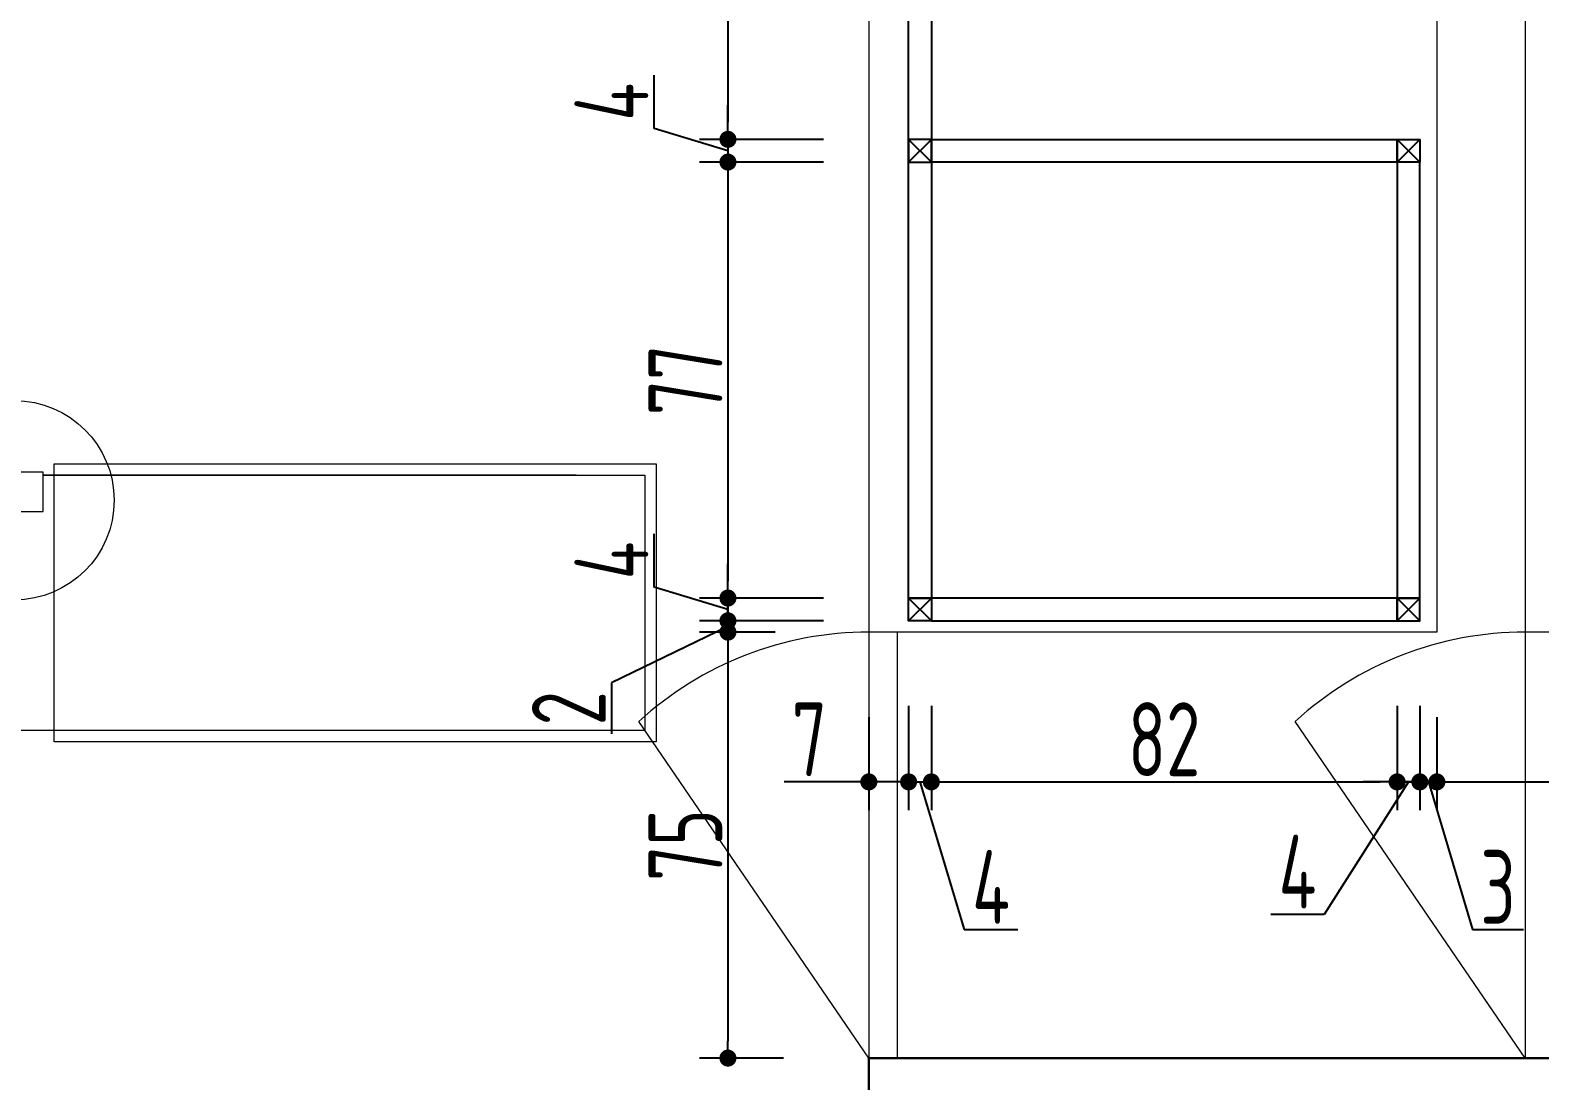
# Model space of a CAD drawing. Header units: millimetres. Extents: x 5429406 to 5440208, y -620941 to -619789.
# Drawn here: x 5431161.6 to 5431427.3, y -620683.9 to -620498.9 of the extents above; entities that cross this region are included whole.
import ezdxf

# ---------------------------------------------------------------- set-up
doc = ezdxf.new("R2010")
doc.units = ezdxf.units.MM
doc.header["$LTSCALE"] = 0.05
doc.header["$PDMODE"] = 3
for name, color, linetype, lineweight in [('A-ALÇIPAN', 30, 'Continuous', 30), ('TEFRIS', 251, 'Continuous', 9), ('tefriş', 45, 'Continuous', 18)]:
    doc.layers.add(name, color=color, linetype=linetype, lineweight=lineweight)
doc.layers.add('Kıtc-002 Çizgi', color=7, linetype='Continuous')
doc.layers.add('Kıtc-040 Detay', color=7, linetype='Continuous')
doc.styles.add('DIM', font='dim', dxfattribs={"width": 0.8})
doc.dimstyles.new('mcv100 OLCU', dxfattribs={"dimtxt": 13, "dimasz": 3, "dimexe": 5, "dimexo": 15, "dimgap": 1, "dimtad": 1, "dimdec": 0, "dimzin": 9, "dimtxsty": 'DIM', "dimblk": 'DOT', "dimcen": 2.5, "dimclrd": 256, "dimclre": 256, "dimclrt": 256, "dimadec": 1, "dimazin": 1, "dimtfac": 1, "dimtdec": 0, "dimtmove": 0, "dimatfit": 3, "dimldrblk": 'DOT', "dimfxl": 1, "dimlwd": -1, "dimlwe": -1, "dimarcsym": 0})

# ---------------------------------------------------------------- blocks, each defined once
blk = doc.blocks.new('A$C14D17327')
at = {"layer": 'Kıtc-002 Çizgi', "color": 1, "elevation": 0}
blk.add_lwpolyline([(0, 4), (4, 4), (4, 0), (0, 0)], close=True, dxfattribs=at)
for points in [[(0, 4), (4, 0)], [(0, 0), (4, 4)]]:
    blk.add_lwpolyline(points, dxfattribs=at)
blk = doc.blocks.new('_DOT')
at = {"color": 0, "linetype": 'ByBlock'}
blk.add_line((-0.5, 0), (-1, 0), dxfattribs=at)
at = {"linetype": 'ByBlock', "const_width": 0.5}
blk.add_lwpolyline([(-0.25, 0, 1), (0.25, 0, 1)], format="xyb", close=True, dxfattribs=at)
blk = doc.blocks.new('*D186')
at = {"transparency": 16777216}
for p, q in [((5431301.21, -620424.1), (5431279.4, -620424.1)), ((5431284.4, -620427.1), (5431284.4, -620515.1)), ((5431301.21, -620518.1), (5431279.4, -620518.1))]:
    blk.add_line(p, q, dxfattribs=at)
at = {"layer": 'Defpoints', "color": 0, "transparency": 16777216}
for p in [(5431316.21, -620424.1), (5431284.4, -620518.1), (5431316.21, -620518.1)]:
    blk.add_point(p, dxfattribs=at)
at = {"transparency": 16777216, "xscale": 3, "yscale": 3, "zscale": 3}
for p, rotation in [((5431284.4, -620424.1), 90), ((5431284.4, -620518.1), 270)]:
    blk.add_blockref('_DOT', p, dxfattribs=dict(at, rotation=rotation))
at = {"transparency": 16777216, "insert": (5431276.9, -620471.1), "char_height": 13, "attachment_point": 5, "rotation": 90, "style": 'DIM'}
blk.add_mtext('94', dxfattribs=at)
blk = doc.blocks.new('*D187')
at = {"transparency": 16777216}
for p, q in [((5431271.4, -620516.2), (5431271.4, -620506.78)), ((5431284.4, -620515.1), (5431284.4, -620512.1)), ((5431284.4, -620520.1), (5431271.4, -620516.2)), ((5431301.21, -620518.1), (5431279.4, -620518.1)), ((5431284.4, -620518.1), (5431284.4, -620522.1)), ((5431284.4, -620518.1), (5431284.4, -620522.1)), ((5431301.21, -620522.1), (5431279.4, -620522.1)), ((5431284.4, -620525.1), (5431284.4, -620528.1))]:
    blk.add_line(p, q, dxfattribs=at)
at = {"layer": 'Defpoints', "color": 0, "transparency": 16777216}
for p in [(5431316.21, -620518.1), (5431284.4, -620522.1), (5431316.21, -620522.1)]:
    blk.add_point(p, dxfattribs=at)
at = {"transparency": 16777216, "xscale": 3, "yscale": 3, "zscale": 3}
for p, rotation in [((5431284.4, -620518.1), 270), ((5431284.4, -620522.1), 90)]:
    blk.add_blockref('_DOT', p, dxfattribs=dict(at, rotation=rotation))
at = {"transparency": 16777216, "insert": (5431263.9, -620511.49), "char_height": 13, "attachment_point": 5, "rotation": 90, "style": 'DIM'}
blk.add_mtext('4', dxfattribs=at)
blk = doc.blocks.new('*D188')
at = {"transparency": 16777216}
for p, q in [((5431301.21, -620522.1), (5431279.4, -620522.1)), ((5431284.4, -620525.1), (5431284.4, -620595.86)), ((5431301.21, -620598.86), (5431279.4, -620598.86))]:
    blk.add_line(p, q, dxfattribs=at)
at = {"layer": 'Defpoints', "color": 0, "transparency": 16777216}
for p in [(5431316.21, -620522.1), (5431284.4, -620598.86), (5431316.21, -620598.86, -245.25)]:
    blk.add_point(p, dxfattribs=at)
at = {"transparency": 16777216, "xscale": 3, "yscale": 3, "zscale": 3}
for p, rotation in [((5431284.4, -620522.1), 90), ((5431284.4, -620598.86), 270)]:
    blk.add_blockref('_DOT', p, dxfattribs=dict(at, rotation=rotation))
at = {"transparency": 16777216, "insert": (5431276.9, -620560.48), "char_height": 13, "attachment_point": 5, "rotation": 90, "style": 'DIM'}
blk.add_mtext('77', dxfattribs=at)
blk = doc.blocks.new('*D189')
at = {"transparency": 16777216}
for p, q in [((5431271.4, -620596.96), (5431271.4, -620587.53)), ((5431284.4, -620595.86), (5431284.4, -620592.86)), ((5431284.4, -620600.86), (5431271.4, -620596.96)), ((5431301.21, -620598.86), (5431279.4, -620598.86)), ((5431284.4, -620598.86), (5431284.4, -620602.86)), ((5431284.4, -620598.86), (5431284.4, -620602.86)), ((5431301.21, -620602.86), (5431279.4, -620602.86)), ((5431284.4, -620605.86), (5431284.4, -620608.86))]:
    blk.add_line(p, q, dxfattribs=at)
at = {"layer": 'Defpoints', "color": 0, "transparency": 16777216}
for p in [(5431316.21, -620598.86, -245.25), (5431284.4, -620602.86), (5431316.21, -620602.86, -245.25)]:
    blk.add_point(p, dxfattribs=at)
at = {"transparency": 16777216, "xscale": 3, "yscale": 3, "zscale": 3}
for p, rotation in [((5431284.4, -620598.86), 270), ((5431284.4, -620602.86), 90)]:
    blk.add_blockref('_DOT', p, dxfattribs=dict(at, rotation=rotation))
at = {"transparency": 16777216, "insert": (5431263.9, -620592.25), "char_height": 13, "attachment_point": 5, "rotation": 90, "style": 'DIM'}
blk.add_mtext('4', dxfattribs=at)
blk = doc.blocks.new('*D190')
at = {"transparency": 16777216}
for p, q in [((5431284.4, -620599.86), (5431284.4, -620596.86)), ((5431301.21, -620602.86), (5431279.4, -620602.86)), ((5431284.4, -620602.86), (5431284.4, -620604.86)), ((5431284.4, -620602.86), (5431284.4, -620604.86)), ((5431284.4, -620603.86), (5431263.9, -620613.8)), ((5431292.7, -620604.86), (5431279.4, -620604.86)), ((5431284.4, -620607.86), (5431284.4, -620610.86)), ((5431263.9, -620613.8), (5431263.9, -620622.74))]:
    blk.add_line(p, q, dxfattribs=at)
at = {"layer": 'Defpoints', "color": 0, "transparency": 16777216}
for p in [(5431316.21, -620602.86, -245.25), (5431284.4, -620604.86), (5431307.7, -620604.86, -245.25)]:
    blk.add_point(p, dxfattribs=at)
at = {"transparency": 16777216, "xscale": 3, "yscale": 3, "zscale": 3}
for p, rotation in [((5431284.4, -620602.86), 270), ((5431284.4, -620604.86), 90)]:
    blk.add_blockref('_DOT', p, dxfattribs=dict(at, rotation=rotation))
at = {"transparency": 16777216, "insert": (5431256.4, -620618.27), "char_height": 13, "attachment_point": 5, "rotation": 90, "style": 'DIM'}
blk.add_mtext('2', dxfattribs=at)
blk = doc.blocks.new('*D191')
at = {"transparency": 16777216}
for p, q in [((5431292.7, -620604.86), (5431279.4, -620604.86)), ((5431284.4, -620607.86), (5431284.4, -620676.86)), ((5431294.21, -620679.86), (5431279.4, -620679.86))]:
    blk.add_line(p, q, dxfattribs=at)
at = {"layer": 'Defpoints', "color": 0, "transparency": 16777216}
for p in [(5431307.7, -620604.86, -245.25), (5431284.4, -620679.86), (5431309.21, -620679.86, -245.25)]:
    blk.add_point(p, dxfattribs=at)
at = {"transparency": 16777216, "xscale": 3, "yscale": 3, "zscale": 3}
for p, rotation in [((5431284.4, -620604.86), 90), ((5431284.4, -620679.86), 270)]:
    blk.add_blockref('_DOT', p, dxfattribs=dict(at, rotation=rotation))
at = {"transparency": 16777216, "insert": (5431276.9, -620642.36), "char_height": 13, "attachment_point": 5, "rotation": 90, "style": 'DIM'}
blk.add_mtext('75', dxfattribs=at)
blk = doc.blocks.new('*D192')
at = {"transparency": 16777216}
for p, q in [((5431316.21, -620617.86), (5431316.21, -620636.23)), ((5431309.21, -620619.86), (5431309.21, -620636.23)), ((5431306.21, -620631.23), (5431294.27, -620631.23)), ((5431316.21, -620631.23), (5431309.21, -620631.23)), ((5431319.21, -620631.23), (5431322.21, -620631.23))]:
    blk.add_line(p, q, dxfattribs=at)
at = {"layer": 'Defpoints', "color": 0, "transparency": 16777216}
for p in [(5431316.21, -620602.86, -245.25), (5431309.21, -620604.86, -245.25), (5431316.21, -620631.23)]:
    blk.add_point(p, dxfattribs=at)
at = {"transparency": 16777216, "xscale": 3, "yscale": 3, "zscale": 3}
blk.add_blockref('_DOT', (5431309.21, -620631.23), dxfattribs=at)
at = {"transparency": 16777216, "xscale": 3, "yscale": 3, "zscale": 3, "rotation": 180}
blk.add_blockref('_DOT', (5431316.21, -620631.23), dxfattribs=at)
at = {"transparency": 16777216, "insert": (5431298.74, -620623.73), "char_height": 13, "attachment_point": 5, "style": 'DIM'}
blk.add_mtext('7', dxfattribs=at)
blk = doc.blocks.new('*D193')
at = {"transparency": 16777216}
for p, q in [((5431316.21, -620617.86), (5431316.21, -620636.23)), ((5431320.21, -620617.86), (5431320.21, -620636.23)), ((5431313.21, -620631.23), (5431310.21, -620631.23)), ((5431316.21, -620631.23), (5431320.21, -620631.23)), ((5431316.21, -620631.23), (5431320.21, -620631.23)), ((5431318.21, -620631.23), (5431326.01, -620657.23)), ((5431323.21, -620631.23), (5431326.21, -620631.23)), ((5431326.01, -620657.23), (5431335.43, -620657.23))]:
    blk.add_line(p, q, dxfattribs=at)
at = {"layer": 'Defpoints', "color": 0, "transparency": 16777216}
for p in [(5431316.21, -620602.86, -245.25), (5431320.21, -620602.86, -245.25), (5431320.21, -620631.23)]:
    blk.add_point(p, dxfattribs=at)
at = {"transparency": 16777216, "xscale": 3, "yscale": 3, "zscale": 3}
blk.add_blockref('_DOT', (5431316.21, -620631.23), dxfattribs=at)
at = {"transparency": 16777216, "xscale": 3, "yscale": 3, "zscale": 3, "rotation": 180}
blk.add_blockref('_DOT', (5431320.21, -620631.23), dxfattribs=at)
at = {"transparency": 16777216, "insert": (5431330.72, -620649.73), "char_height": 13, "attachment_point": 5, "style": 'DIM'}
blk.add_mtext('4', dxfattribs=at)
blk = doc.blocks.new('*D194')
at = {"transparency": 16777216}
for p, q in [((5431320.21, -620617.86), (5431320.21, -620636.23)), ((5431402.21, -620617.86), (5431402.21, -620636.23)), ((5431323.21, -620631.23), (5431399.21, -620631.23))]:
    blk.add_line(p, q, dxfattribs=at)
at = {"layer": 'Defpoints', "color": 0, "transparency": 16777216}
for p in [(5431320.21, -620602.86, -245.25), (5431402.21, -620602.86, -245.25), (5431402.21, -620631.23)]:
    blk.add_point(p, dxfattribs=at)
at = {"transparency": 16777216, "xscale": 3, "yscale": 3, "zscale": 3, "rotation": 180}
blk.add_blockref('_DOT', (5431320.21, -620631.23), dxfattribs=at)
at = {"transparency": 16777216, "xscale": 3, "yscale": 3, "zscale": 3}
blk.add_blockref('_DOT', (5431402.21, -620631.23), dxfattribs=at)
at = {"transparency": 16777216, "insert": (5431361.21, -620623.73), "char_height": 13, "attachment_point": 5, "style": 'DIM'}
blk.add_mtext('82', dxfattribs=at)
blk = doc.blocks.new('*D195')
at = {"transparency": 16777216}
for p, q in [((5431402.21, -620617.86), (5431402.21, -620636.23)), ((5431406.21, -620617.86), (5431406.21, -620636.23)), ((5431404.21, -620631.23), (5431389.38, -620654.55)), ((5431399.21, -620631.23), (5431396.21, -620631.23)), ((5431402.21, -620631.23), (5431406.21, -620631.23)), ((5431402.21, -620631.23), (5431406.21, -620631.23)), ((5431409.21, -620631.23), (5431412.21, -620631.23)), ((5431389.38, -620654.55), (5431379.96, -620654.55))]:
    blk.add_line(p, q, dxfattribs=at)
at = {"layer": 'Defpoints', "color": 0, "transparency": 16777216}
for p in [(5431402.21, -620602.86, -245.25), (5431406.21, -620602.86, -245.25), (5431406.21, -620631.23)]:
    blk.add_point(p, dxfattribs=at)
at = {"transparency": 16777216, "xscale": 3, "yscale": 3, "zscale": 3}
blk.add_blockref('_DOT', (5431402.21, -620631.23), dxfattribs=at)
at = {"transparency": 16777216, "xscale": 3, "yscale": 3, "zscale": 3, "rotation": 180}
blk.add_blockref('_DOT', (5431406.21, -620631.23), dxfattribs=at)
at = {"transparency": 16777216, "insert": (5431384.67, -620647.05), "char_height": 13, "attachment_point": 5, "style": 'DIM'}
blk.add_mtext('4', dxfattribs=at)
blk = doc.blocks.new('*D196')
at = {"transparency": 16777216}
for p, q in [((5431406.21, -620617.86), (5431406.21, -620636.23)), ((5431409.21, -620619.86), (5431409.21, -620636.23)), ((5431403.21, -620631.23), (5431400.21, -620631.23)), ((5431406.21, -620631.23), (5431409.21, -620631.23)), ((5431406.21, -620631.23), (5431409.21, -620631.23)), ((5431407.71, -620631.23), (5431415.51, -620657.23)), ((5431412.21, -620631.23), (5431415.21, -620631.23)), ((5431415.51, -620657.23), (5431424.44, -620657.23))]:
    blk.add_line(p, q, dxfattribs=at)
at = {"layer": 'Defpoints', "color": 0, "transparency": 16777216}
for p in [(5431406.21, -620602.86, -245.25), (5431409.21, -620604.86, -245.25), (5431409.21, -620631.23)]:
    blk.add_point(p, dxfattribs=at)
at = {"transparency": 16777216, "xscale": 3, "yscale": 3, "zscale": 3}
blk.add_blockref('_DOT', (5431406.21, -620631.23), dxfattribs=at)
at = {"transparency": 16777216, "xscale": 3, "yscale": 3, "zscale": 3, "rotation": 180}
blk.add_blockref('_DOT', (5431409.21, -620631.23), dxfattribs=at)
at = {"transparency": 16777216, "insert": (5431419.97, -620649.73), "char_height": 13, "attachment_point": 5, "style": 'DIM'}
blk.add_mtext('3', dxfattribs=at)
blk = doc.blocks.new('*D197')
at = {"transparency": 16777216}
for p, q in [((5431489.21, -620617.86), (5431489.21, -620636.23)), ((5431409.21, -620619.86), (5431409.21, -620636.23)), ((5431412.21, -620631.23), (5431486.21, -620631.23))]:
    blk.add_line(p, q, dxfattribs=at)
at = {"layer": 'Defpoints', "color": 0, "transparency": 16777216}
for p in [(5431489.21, -620602.86, -245.25), (5431409.21, -620604.86, -245.25), (5431489.21, -620631.23)]:
    blk.add_point(p, dxfattribs=at)
at = {"transparency": 16777216, "xscale": 3, "yscale": 3, "zscale": 3, "rotation": 180}
blk.add_blockref('_DOT', (5431409.21, -620631.23), dxfattribs=at)
at = {"transparency": 16777216, "xscale": 3, "yscale": 3, "zscale": 3}
blk.add_blockref('_DOT', (5431489.21, -620631.23), dxfattribs=at)
at = {"transparency": 16777216, "insert": (5431449.21, -620623.73), "char_height": 13, "attachment_point": 5, "style": 'DIM'}
blk.add_mtext('80', dxfattribs=at)

msp = doc.modelspace()

# ---------------------------------------------------------------- linework, layer by layer
at = {"layer": 'A-ALÇIPAN', "transparency": 33554541, "elevation": -245.25}
msp.add_lwpolyline([(5431559.21, -620669.86), (5431559.21, -620669.86), (5431559.21, -620679.86), (5431309.21, -620679.86), (5431309.21, -620798.84)], dxfattribs=at)
at = {"layer": 'Kıtc-002 Çizgi', "color": 1, "elevation": -245.25}
for points in [[(5431320.21, -620598.86), (5431316.21, -620598.86), (5431316.21, -620069.86), (5431320.21, -620069.86)], [(5431402.21, -620598.86), (5431406.21, -620598.86), (5431406.21, -620522.1), (5431402.21, -620522.1)], [(5431320.21, -620602.86), (5431402.21, -620602.86), (5431402.21, -620598.86), (5431320.21, -620598.86)]]:
    msp.add_lwpolyline(points, close=True, dxfattribs=at)
at = {"layer": 'Kıtc-002 Çizgi', "color": 1}
msp.add_lwpolyline([(5431320.21, -620518.1), (5431402.21, -620518.1), (5431402.21, -620522.1), (5431320.21, -620522.1)], close=True, dxfattribs=at)
at = {"layer": 'TEFRIS', "linetype": 'ByBlock', "transparency": 33554541}
for p, q in [((5431257.67, -620577.2, -245.25), (5431163.84, -620577.2, -245.25)), ((5431257.67, -620622.2, -245.25), (5430817.67, -620622.2, -245.25))]:
    msp.add_line(p, q, dxfattribs=at)
at = {"layer": 'TEFRIS', "linetype": 'ByBlock', "transparency": 33554541, "elevation": -245.25}
msp.add_lwpolyline([(5431163.84, -620576.7), (5431153.84, -620576.7), (5431153.84, -620583.65), (5431163.84, -620583.65)], close=True, dxfattribs=at)
msp.add_lwpolyline([(5431163.84, -620577.2), (5431269.79, -620577.2), (5431269.79, -620622.2), (5430911.79, -620622.2)], dxfattribs=at)
at = {"layer": 'tefriş', "transparency": 33554541}
for p, q in [((5431309.21, -620063.86, -245.25), (5431309.21, -620604.86, -245.25)), ((5431409.21, -620063.86, -245.25), (5431409.21, -620604.86, -245.25)), ((5431424.77, -620063.86, -245.25), (5431424.77, -620604.86, -245.25)), ((5431409.21, -620604.86, -245.25), (5431309.21, -620604.86, -245.25)), ((5431524.77, -620604.86, -245.25), (5431424.77, -620604.86, -245.25)), ((5431309.21, -620679.86, -245.25), (5431268.72, -620620.58, -245.25)), ((5431424.77, -620679.86, -245.25), (5431384.29, -620620.58, -245.25)), ((5431269.79, -620622.2, -245.25), (5431255.79, -620622.2, -245.25))]:
    msp.add_line(p, q, dxfattribs=at)
at = {"layer": 'tefriş', "linetype": 'ByBlock', "transparency": 33554541}
for p, q in [((5431309.21, -620604.86, -245.25), (5431309.21, -620679.86, -245.25)), ((5431314.21, -620604.86, -245.25), (5431314.21, -620679.86, -245.25)), ((5431424.77, -620604.86, -245.25), (5431424.77, -620679.86, -245.25))]:
    msp.add_line(p, q, dxfattribs=at)
at = {"layer": 'tefriş', "linetype": 'ByBlock', "transparency": 33554541, "elevation": -245.25}
msp.add_lwpolyline([(5431165.79, -620575.2), (5431271.79, -620575.2), (5431271.79, -620624.2), (5431165.79, -620624.2)], close=True, dxfattribs=at)
at = {"layer": 'tefriş', "linetype": 'ByBlock', "transparency": 33554541}
msp.add_circle((5431158.79, -620581.65, -245.25), 17.55, dxfattribs=at)
at = {"layer": 'tefriş', "transparency": 33554541}
for centre in [(5431309.21, -620664.86, -245.25), (5431424.77, -620664.86, -245.25)]:
    msp.add_arc(centre, 60, 90, 132.4331, dxfattribs=at)

# ---------------------------------------------------------------- block references
at = {"layer": 'Kıtc-040 Detay', "xscale": -1, "rotation": 180}
msp.add_blockref('A$C14D17327', (5431316.21, -620518.1, 0), dxfattribs=at)
at = {"layer": 'Kıtc-040 Detay', "rotation": 180}
msp.add_blockref('A$C14D17327', (5431406.21, -620518.1, 0), dxfattribs=at)
at = {"layer": 'Kıtc-040 Detay'}
msp.add_blockref('A$C14D17327', (5431316.21, -620602.86, -245.25), dxfattribs=at)
at = {"layer": 'Kıtc-040 Detay', "xscale": -1}
msp.add_blockref('A$C14D17327', (5431406.21, -620602.86, -245.25), dxfattribs=at)

# ---------------------------------------------------------------- dimensions: what is measured, and where the dimension line sits
for base, p1, p2, picture, middle in [((5431284.4, -620518.1), (5431316.21, -620424.1), (5431316.21, -620518.1), '*D186', (5431276.9, -620471.1)), ((5431284.4, -620522.1), (5431316.21, -620518.1), (5431316.21, -620522.1), '*D187', (5431263.9, -620515.2)), ((5431284.4, -620598.86), (5431316.21, -620522.1), (5431316.21, -620598.86, -245.25), '*D188', (5431276.9, -620560.48)), ((5431284.4, -620602.86), (5431316.21, -620598.86, -245.25), (5431316.21, -620602.86, -245.25), '*D189', (5431263.9, -620595.96)), ((5431284.4, -620679.86), (5431307.7, -620604.86, -245.25), (5431309.21, -620679.86, -245.25), '*D191', (5431276.9, -620642.36))]:
    dim = msp.add_linear_dim(base=base, p1=p1, p2=p2, angle=90, dimstyle='mcv100 OLCU', override={"dimtmove": 1})
    dim.commit()
    dim.dimension.update_dxf_attribs({"geometry": picture, "text_midpoint": middle})
dim = msp.add_linear_dim(base=(5431284.4, -620604.86), p1=(5431316.21, -620602.86, -245.25), p2=(5431307.7, -620604.86, -245.25), angle=90, dimstyle='mcv100 OLCU', override={"dimtmove": 1})
dim.commit()
dim.dimension.update_dxf_attribs({"geometry": '*D190', "text_midpoint": (5431263.9, -620614.8), "dimtype": 160})
dim = msp.add_linear_dim(base=(5431316.21, -620631.23), p1=(5431309.21, -620604.86, -245.25), p2=(5431316.21, -620602.86, -245.25), dimstyle='mcv100 OLCU')
dim.commit()
dim.dimension.update_dxf_attribs({"geometry": '*D192', "text_midpoint": (5431298.74, -620631.23), "dimtype": 160})
for base, p1, p2, picture, middle in [((5431320.21, -620631.23), (5431316.21, -620602.86, -245.25), (5431320.21, -620602.86, -245.25), '*D193', (5431327.01, -620649.73)), ((5431402.21, -620631.23), (5431320.21, -620602.86, -245.25), (5431402.21, -620602.86, -245.25), '*D194', (5431361.21, -620623.73)), ((5431409.21, -620631.23), (5431406.21, -620602.86, -245.25), (5431409.21, -620604.86, -245.25), '*D196', (5431416.51, -620649.73)), ((5431489.21, -620631.23), (5431409.21, -620604.86, -245.25), (5431489.21, -620602.86, -245.25), '*D197', (5431449.21, -620623.73))]:
    dim = msp.add_linear_dim(base=base, p1=p1, p2=p2, dimstyle='mcv100 OLCU', override={"dimtmove": 1})
    dim.commit()
    dim.dimension.update_dxf_attribs({"geometry": picture, "text_midpoint": middle})
dim = msp.add_linear_dim(base=(5431406.21, -620631.23), p1=(5431402.21, -620602.86, -245.25), p2=(5431406.21, -620602.86, -245.25), dimstyle='mcv100 OLCU', override={"dimtmove": 1})
dim.commit()
dim.dimension.update_dxf_attribs({"geometry": '*D195', "text_midpoint": (5431388.38, -620654.55), "dimtype": 160})

doc.saveas('drawing.dxf')
